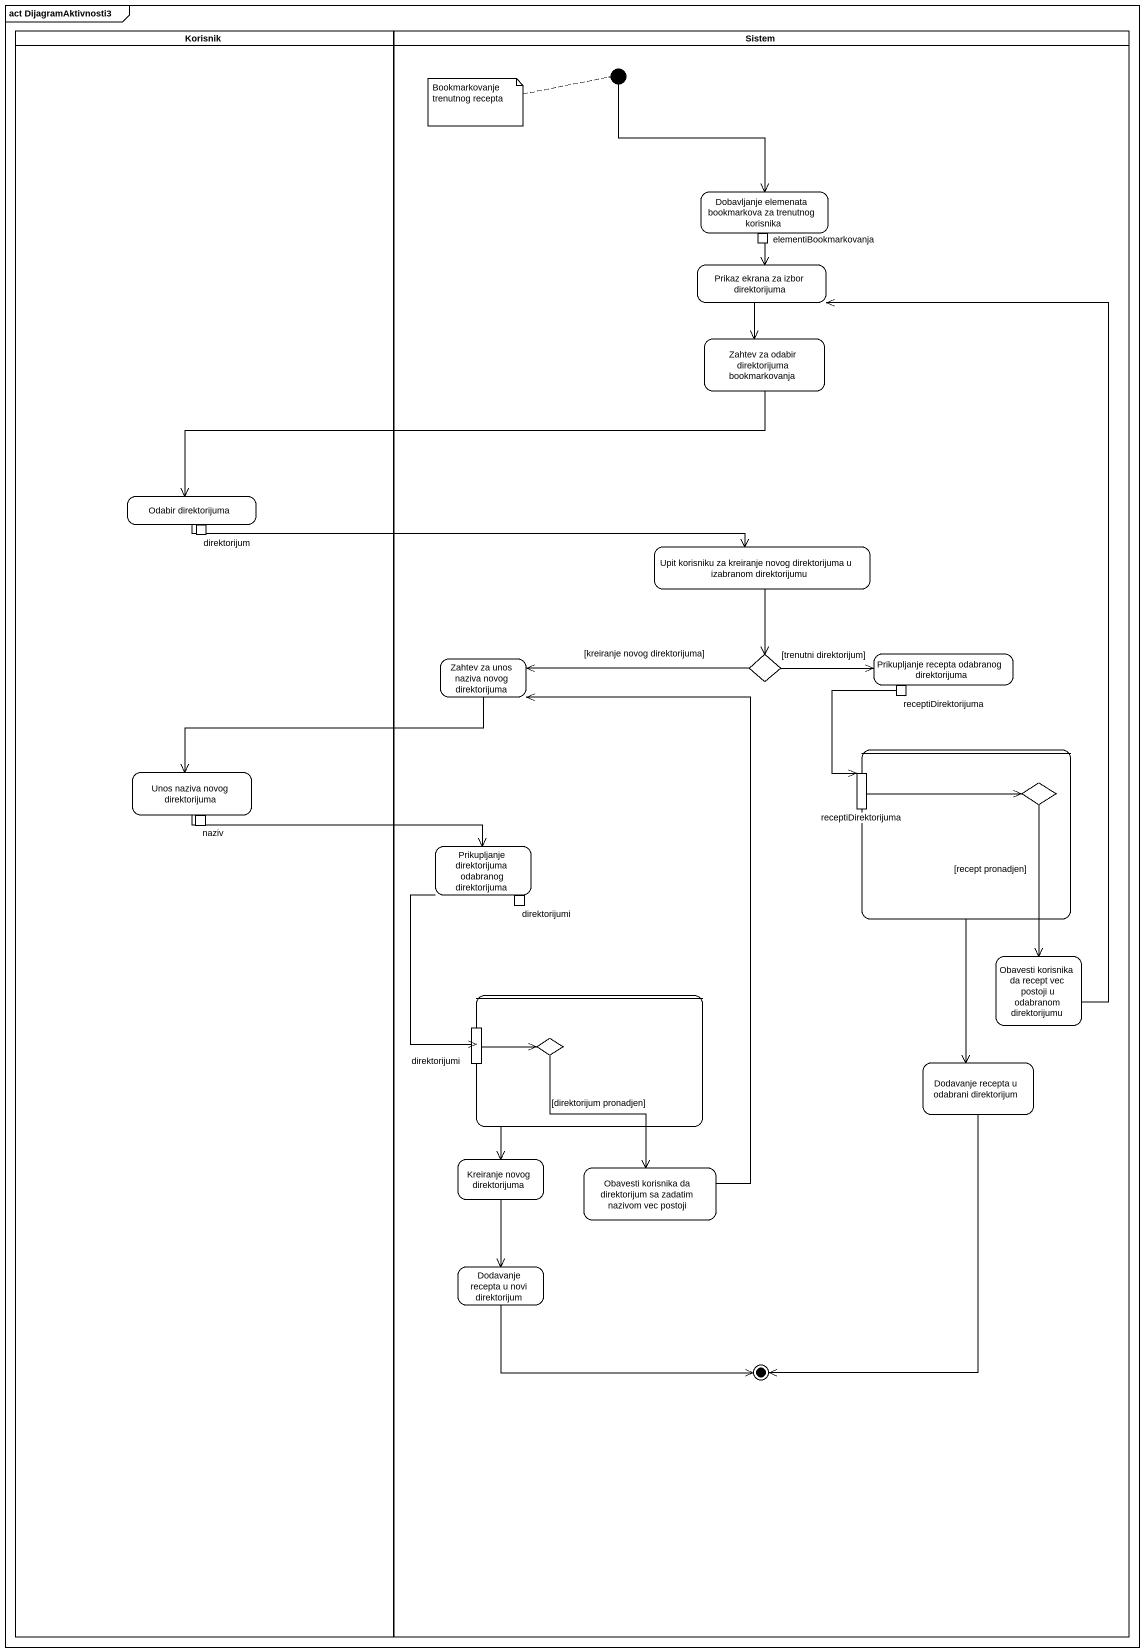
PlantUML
@startuml
mainframe act DijagramAktivnosti3
hide empty description
state Korisnik <<partition>> {
  state "Odabir direktorijuma" as Odabir_direktorijuma {
    state direktorijum <<outputPin>>
  }
  state "Unos naziva novog direktorijuma" as Unos_naziva_novog {
    state naziv <<outputPin>>
  }
}
state Sistem <<partition>> {
  state initial1 <<start>>
  state "Dobavljanje elemenata bookmarkova za trenutnog korisnika" as Dobavljanje_elemenata {
    state elementiBookmarkovanja <<outputPin>>
  }
  state "Prikaz ekrana za izbor direktorijuma" as Prikaz_ekrana_za_izbor
  state "Zahtev za odabir direktorijuma bookmarkovanja" as Zahtev_za_odabir
  state "Upit korisniku za kreiranje novog direktorijuma u izabranom direktorijumu" as Upit_korisniku_za_kreiranje
  state choice1 <<choice>>
  state "Prikupljanje recepta odabranog direktorijuma" as Prikupljanje_recepta {
    state receptiDirektorijuma <<outputPin>>
  }
  state "Zahtev za unos naziva novog direktorijuma" as Zahtev_za_unos_naziva_novog
  state " " as state1 {
    state "receptiDirektorijuma" as receptiDirektorijuma_2 <<inputPin>>
    state choice2 <<choice>>
  }
  state "Prikupljanje direktorijuma odabranog direktorijuma" as Prikupljanje_direktorijuma {
    state direktorijumi <<outputPin>>
  }
  state "Obavesti korisnika da recept vec postoji u odabranom direktorijumu" as Obavesti_korisnika_da
  state " " as state2 {
    state "direktorijumi" as direktorijumi_2 <<outputPin>>
    state choice3 <<choice>>
  }
  state "Dodavanje recepta u odabrani direktorijum" as Dodavanje_recepta_u
  state "Kreiranje novog direktorijuma" as Kreiranje_novog
  state "Obavesti korisnika da direktorijum sa zadatim nazivom vec postoji" as Obavesti_korisnika_da_2
  state "Dodavanje recepta u novi direktorijum" as Dodavanje_recepta_u_novi
  Dodavanje_recepta_u --> [*]
  Dodavanje_recepta_u_novi -right-> [*]
}
initial1 --> Dobavljanje_elemenata
Dobavljanje_elemenata --> Prikaz_ekrana_za_izbor
Prikaz_ekrana_za_izbor --> Zahtev_za_odabir
Zahtev_za_odabir -left-> Odabir_direktorijuma
Odabir_direktorijuma -right-> Upit_korisniku_za_kreiranje
Upit_korisniku_za_kreiranje --> choice1
choice1 -right-> Prikupljanje_recepta : [trenutni direktorijum]
choice1 -left-> Zahtev_za_unos_naziva_novog : [kreiranje novog direktorijuma]
Zahtev_za_unos_naziva_novog -left-> Unos_naziva_novog
receptiDirektorijuma --> receptiDirektorijuma_2
Unos_naziva_novog -right-> Prikupljanje_direktorijuma
state1 --> Dodavanje_recepta_u
receptiDirektorijuma_2 -right-> choice2
choice2 --> Obavesti_korisnika_da : [recept pronadjen]
Prikupljanje_direktorijuma --> state2
Obavesti_korisnika_da -up-> Prikaz_ekrana_za_izbor
state2 --> Kreiranje_novog
direktorijumi_2 -right-> choice3
choice3 --> Obavesti_korisnika_da_2 : [direktorijum pronadjen]
Kreiranje_novog --> Dodavanje_recepta_u_novi
Obavesti_korisnika_da_2 -up-> Zahtev_za_unos_naziva_novog
note left of initial1 : Bookmarkovanje trenutnog recepta
@enduml
